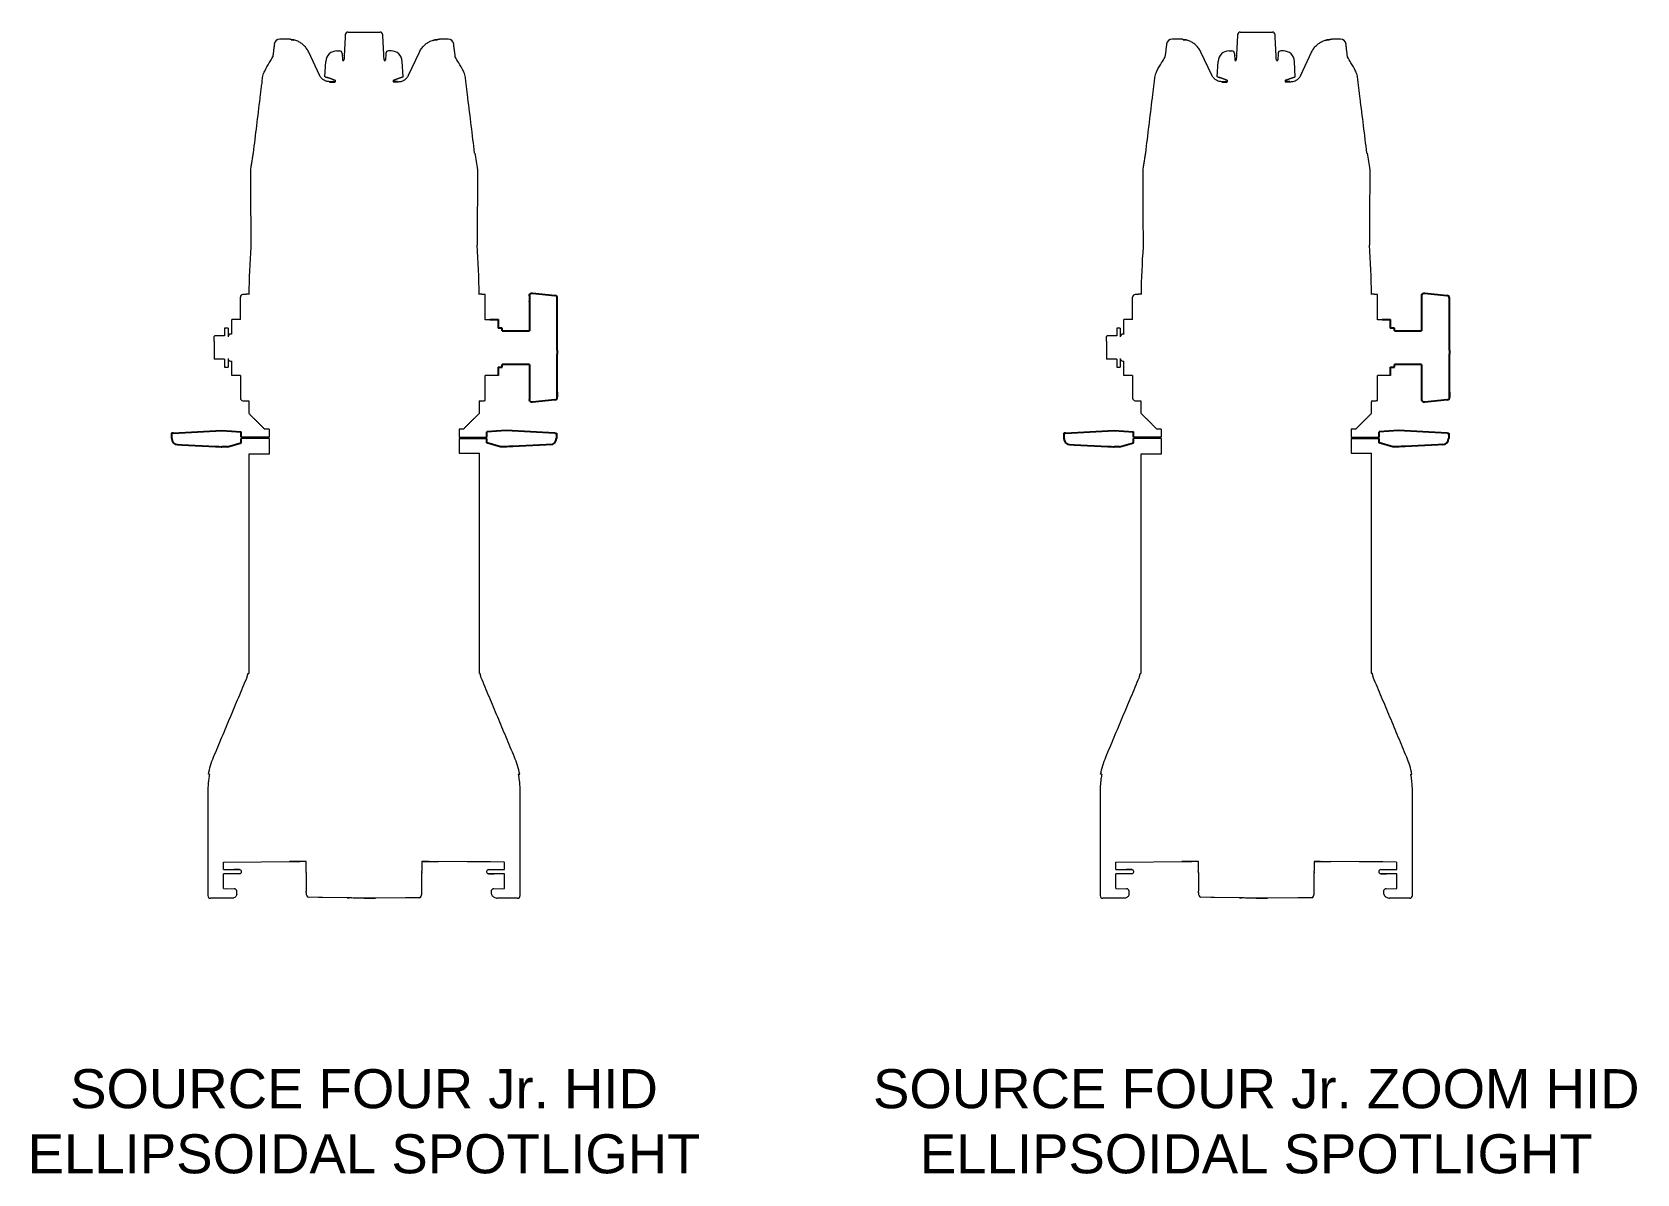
# Model space of a CAD drawing. Header units: inches. Extents: x 0 to 310, y 0 to 246.
# Drawn here: x 2.82 to 38.79, y 103.6 to 129.18 of the extents above; entities that cross this region are included whole.
import ezdxf

# ---------------------------------------------------------------- set-up
doc = ezdxf.new("R2010")
doc.units = ezdxf.units.IN
doc.header["$MEASUREMENT"] = 0
doc.linetypes.add('SLD-Solid', pattern=[0])
doc.layers.add('TEXT', color=1, linetype='Continuous')
doc.styles.add('ARIAL', font='arial.ttf')

msp = doc.modelspace()

# ---------------------------------------------------------------- linework, layer by layer
at = {"linetype": 'SLD-Solid', "lineweight": 15}
for p, q in [((9.9, 129.178), (10.62, 129.178)), ((29.898, 129.178), (30.618, 129.178)), ((8.566, 129.018), (8.373, 129.018)), ((12.147, 129.018), (11.952, 129.018)), ((28.563, 129.018), (28.371, 129.018)), ((32.145, 129.018), (31.95, 129.018)), ((9.261, 128.213), (9.02, 128.73)), ((9.385, 128.18), (9.403, 128.522)), ((9.653, 128.758), (9.712, 128.758)), ((9.772, 128.702), (9.78, 128.548)), ((10.748, 128.702), (10.74, 128.548)), ((10.868, 128.758), (10.808, 128.758)), ((11.135, 128.18), (11.117, 128.522)), ((11.259, 128.213), (11.5, 128.73)), ((29.259, 128.213), (29.018, 128.73)), ((29.383, 128.18), (29.401, 128.522)), ((29.65, 128.758), (29.71, 128.758)), ((29.77, 128.702), (29.778, 128.548)), ((30.746, 128.702), (30.738, 128.548)), ((30.865, 128.758), (30.806, 128.758)), ((31.133, 128.18), (31.115, 128.522)), ((31.257, 128.213), (31.498, 128.73)), ((9.389, 128.179), (9.385, 128.18)), ((9.61, 128.099), (9.61, 128.068)), ((10.911, 128.099), (10.911, 128.068)), ((11.014, 128.068), (11.033, 128.068)), ((11.131, 128.179), (11.135, 128.18)), ((29.387, 128.179), (29.383, 128.18)), ((29.607, 128.099), (29.607, 128.068)), ((30.908, 128.099), (30.908, 128.068)), ((31.012, 128.068), (31.031, 128.068)), ((31.129, 128.179), (31.133, 128.18)), ((7.775, 126.468), (7.781, 126.468)), ((27.773, 126.468), (27.779, 126.468)), ((7.488, 122.736), (7.488, 123.241)), ((12.974, 122.734), (12.974, 123.301)), ((27.486, 122.736), (27.486, 123.241)), ((32.972, 122.734), (32.972, 123.301)), ((7.488, 122.736), (7.295, 122.736)), ((7.295, 122.734), (7.295, 122.736)), ((7.295, 122.415), (7.295, 122.734)), ((13.271, 122.736), (13.083, 122.736)), ((13.083, 122.736), (13.083, 122.734)), ((13.083, 122.734), (13.271, 122.734)), ((13.271, 122.736), (13.271, 122.734)), ((27.486, 122.736), (27.293, 122.736)), ((27.293, 122.734), (27.293, 122.736)), ((27.293, 122.415), (27.293, 122.734)), ((33.269, 122.736), (33.081, 122.736)), ((33.081, 122.736), (33.081, 122.734)), ((33.081, 122.734), (33.269, 122.734)), ((33.269, 122.736), (33.269, 122.734)), ((6.9, 122.254), (6.9, 122.359)), ((7.135, 122.372), (6.922, 122.372)), ((7.135, 122.548), (7.135, 122.372)), ((7.213, 122.548), (7.213, 122.354)), ((26.898, 122.254), (26.898, 122.359)), ((27.133, 122.372), (26.92, 122.372)), ((27.133, 122.548), (27.133, 122.372)), ((27.211, 122.548), (27.211, 122.354)), ((6.9, 122.254), (6.9, 122.005)), ((6.9, 122.005), (6.9, 121.861)), ((26.898, 122.254), (26.898, 122.005)), ((26.898, 122.005), (26.898, 121.861)), ((6.9, 121.861), (6.9, 121.86)), ((7.135, 121.848), (6.922, 121.848)), ((7.135, 121.848), (7.135, 121.673)), ((7.213, 121.867), (7.213, 121.673)), ((7.295, 121.484), (7.295, 121.806)), ((26.898, 121.861), (26.898, 121.86)), ((27.133, 121.848), (26.92, 121.848)), ((27.133, 121.848), (27.133, 121.673)), ((27.211, 121.867), (27.211, 121.673)), ((27.293, 121.484), (27.293, 121.806)), ((7.488, 121.484), (7.488, 120.98)), ((12.974, 120.922), (12.974, 121.484)), ((27.486, 121.484), (27.486, 120.98)), ((32.972, 120.922), (32.972, 121.484)), ((8.131, 120.285), (8.03, 120.285)), ((8.131, 120.285), (8.131, 120.102)), ((12.389, 120.285), (12.389, 120.102)), ((12.49, 120.285), (12.389, 120.285)), ((28.129, 120.285), (28.028, 120.285)), ((28.129, 120.285), (28.129, 120.102)), ((32.387, 120.285), (32.387, 120.102)), ((32.488, 120.285), (32.387, 120.285)), ((8.131, 120.102), (7.508, 120.102)), ((8.131, 120.072), (7.508, 120.072)), ((8.131, 120.072), (8.131, 119.72)), ((12.389, 120.102), (13.012, 120.102)), ((12.389, 120.072), (12.389, 119.743)), ((12.389, 120.072), (13.012, 120.072)), ((28.129, 120.102), (27.506, 120.102)), ((28.129, 120.072), (27.506, 120.072)), ((28.129, 120.072), (28.129, 119.72)), ((32.387, 120.102), (33.01, 120.102)), ((32.387, 120.072), (32.387, 119.743)), ((32.387, 120.072), (33.01, 120.072)), ((8.131, 119.72), (7.675, 119.724)), ((12.389, 119.743), (12.845, 119.747)), ((28.129, 119.72), (27.673, 119.724)), ((32.387, 119.743), (32.843, 119.747)), ((7.659, 114.812), (7.675, 114.812)), ((12.861, 114.812), (12.845, 114.812)), ((27.657, 114.812), (27.673, 114.812)), ((32.859, 114.812), (32.843, 114.812)), ((6.786, 112.552), (6.771, 112.552)), ((6.797, 112.552), (6.786, 112.552)), ((13.722, 112.552), (13.734, 112.552)), ((13.734, 112.552), (13.749, 112.552)), ((26.784, 112.552), (26.769, 112.552)), ((26.795, 112.552), (26.784, 112.552)), ((33.72, 112.552), (33.732, 112.552)), ((33.732, 112.552), (33.747, 112.552)), ((7.11, 110.42), (7.11, 110.583)), ((7.11, 110.583), (7.122, 110.583)), ((7.122, 110.583), (8.787, 110.598)), ((8.964, 110.599), (8.59, 110.596)), ((8.787, 110.598), (8.818, 110.598)), ((8.964, 110.599), (8.818, 110.598)), ((8.964, 110.599), (8.946, 110.599)), ((8.964, 110.388), (8.964, 110.599)), ((11.702, 110.598), (11.557, 110.599)), ((11.557, 110.599), (11.93, 110.596)), ((11.557, 110.599), (11.557, 110.4)), ((11.702, 110.598), (11.733, 110.598)), ((13.398, 110.583), (11.733, 110.598)), ((13.093, 110.586), (11.93, 110.596)), ((13.398, 110.583), (13.41, 110.583)), ((13.41, 110.42), (13.41, 110.583)), ((27.108, 110.42), (27.108, 110.583)), ((27.108, 110.583), (27.12, 110.583)), ((27.12, 110.583), (28.785, 110.598)), ((28.961, 110.599), (28.588, 110.596)), ((28.785, 110.598), (28.816, 110.598)), ((28.961, 110.599), (28.816, 110.598)), ((28.961, 110.599), (28.944, 110.599)), ((28.961, 110.388), (28.961, 110.599)), ((31.7, 110.598), (31.554, 110.599)), ((31.554, 110.599), (31.928, 110.596)), ((31.554, 110.599), (31.554, 110.4)), ((31.7, 110.598), (31.731, 110.598)), ((33.396, 110.583), (31.731, 110.598)), ((33.091, 110.586), (31.928, 110.596)), ((33.396, 110.583), (33.408, 110.583)), ((33.408, 110.42), (33.408, 110.583)), ((7.11, 110.42), (7.469, 110.417)), ((7.469, 110.323), (7.11, 110.319)), ((7.11, 109.989), (7.11, 110.319)), ((7.471, 110.417), (7.342, 110.418)), ((7.469, 110.323), (7.342, 110.321)), ((7.469, 110.417), (7.471, 110.417)), ((7.471, 110.323), (7.469, 110.323)), ((8.961, 110.368), (8.961, 110.371)), ((8.964, 110.35), (8.964, 109.935)), ((11.557, 109.947), (11.557, 110.339)), ((11.559, 110.356), (11.559, 110.382)), ((13.049, 110.417), (13.052, 110.417)), ((13.052, 110.323), (13.049, 110.323)), ((13.049, 110.323), (13.178, 110.321)), ((13.052, 110.417), (13.41, 110.42)), ((13.052, 110.417), (13.178, 110.418)), ((13.41, 110.319), (13.052, 110.323)), ((13.41, 109.989), (13.41, 110.319)), ((27.108, 110.42), (27.466, 110.417)), ((27.466, 110.323), (27.108, 110.319)), ((27.108, 109.989), (27.108, 110.319)), ((27.469, 110.417), (27.34, 110.418)), ((27.466, 110.323), (27.34, 110.321)), ((27.466, 110.417), (27.469, 110.417)), ((27.469, 110.323), (27.466, 110.323)), ((28.959, 110.368), (28.959, 110.371)), ((28.961, 110.35), (28.961, 109.935)), ((31.554, 109.947), (31.554, 110.339)), ((31.557, 110.356), (31.557, 110.382)), ((33.047, 110.417), (33.049, 110.417)), ((33.049, 110.323), (33.047, 110.323)), ((33.047, 110.323), (33.176, 110.321)), ((33.049, 110.417), (33.408, 110.42)), ((33.049, 110.417), (33.176, 110.418)), ((33.408, 110.319), (33.049, 110.323)), ((33.408, 109.989), (33.408, 110.319)), ((6.908, 109.773), (6.821, 109.772)), ((7.149, 109.775), (6.908, 109.773)), ((7.11, 109.989), (7.349, 109.987)), ((7.312, 109.776), (7.111, 109.774)), ((7.312, 109.776), (7.149, 109.775)), ((7.176, 109.989), (7.349, 109.987)), ((9.241, 109.792), (9.011, 109.796)), ((9.326, 109.791), (9.241, 109.792)), ((9.925, 109.78), (9.326, 109.791)), ((10.26, 109.774), (10.44, 109.776)), ((11.193, 109.783), (10.514, 109.777)), ((11.274, 109.783), (11.193, 109.783)), ((11.507, 109.785), (11.274, 109.783)), ((11.559, 109.91), (11.559, 109.919)), ((13.113, 109.927), (13.113, 109.927)), ((13.113, 109.901), (13.113, 109.901)), ((13.171, 109.987), (13.41, 109.989)), ((13.171, 109.987), (13.345, 109.989)), ((13.5, 109.774), (13.247, 109.776)), ((13.409, 109.774), (13.247, 109.776)), ((13.612, 109.773), (13.5, 109.774)), ((13.7, 109.772), (13.612, 109.773)), ((26.906, 109.773), (26.818, 109.772)), ((27.147, 109.775), (26.906, 109.773)), ((27.108, 109.989), (27.347, 109.987)), ((27.31, 109.776), (27.109, 109.774)), ((27.31, 109.776), (27.147, 109.775)), ((27.173, 109.989), (27.347, 109.987)), ((29.239, 109.792), (29.009, 109.796)), ((29.324, 109.791), (29.239, 109.792)), ((29.923, 109.78), (29.324, 109.791)), ((30.258, 109.774), (30.438, 109.776)), ((31.19, 109.783), (30.512, 109.777)), ((31.272, 109.783), (31.19, 109.783)), ((31.505, 109.785), (31.272, 109.783)), ((31.557, 109.91), (31.557, 109.919)), ((33.111, 109.927), (33.111, 109.927)), ((33.111, 109.901), (33.111, 109.901)), ((33.169, 109.987), (33.408, 109.989)), ((33.169, 109.987), (33.342, 109.989)), ((33.498, 109.774), (33.245, 109.776)), ((33.407, 109.774), (33.245, 109.776)), ((33.61, 109.773), (33.498, 109.774)), ((33.697, 109.772), (33.61, 109.773))]:
    msp.add_line(p, q, dxfattribs=at)
for p, q in [((8.624, 129.015), (8.676, 129.006)), ((11.844, 129.006), (11.896, 129.015)), ((28.622, 129.015), (28.674, 129.006)), ((31.842, 129.006), (31.894, 129.015)), ((9.78, 128.548), (9.81, 128.548)), ((10.71, 128.548), (10.74, 128.548)), ((29.778, 128.548), (29.808, 128.548)), ((30.708, 128.548), (30.738, 128.548)), ((9.487, 128.068), (9.61, 128.068)), ((11.014, 128.068), (10.911, 128.068)), ((29.485, 128.068), (29.607, 128.068)), ((31.012, 128.068), (30.908, 128.068)), ((12.739, 126.468), (12.746, 126.468)), ((32.737, 126.468), (32.744, 126.468)), ((13.966, 123.274), (13.966, 123.136)), ((13.966, 123.136), (13.966, 122.484)), ((14.034, 123.328), (14.534, 123.276)), ((14.591, 123.11), (14.591, 123.219)), ((14.591, 122.054), (14.591, 123.11)), ((33.964, 123.274), (33.964, 123.136)), ((33.964, 123.136), (33.964, 122.484)), ((34.032, 123.328), (34.532, 123.276)), ((34.589, 123.11), (34.589, 123.219)), ((34.589, 122.054), (34.589, 123.11)), ((13.263, 122.734), (13.263, 122.547)), ((33.261, 122.734), (33.261, 122.547)), ((13.341, 122.547), (13.263, 122.547)), ((13.358, 122.547), (13.341, 122.547)), ((13.358, 122.484), (13.358, 122.547)), ((13.358, 122.484), (13.966, 122.484)), ((33.339, 122.547), (33.261, 122.547)), ((33.356, 122.547), (33.339, 122.547)), ((33.356, 122.484), (33.356, 122.547)), ((33.356, 122.484), (33.964, 122.484)), ((14.591, 122.054), (14.591, 121.962)), ((14.591, 121), (14.591, 121.962)), ((34.589, 122.054), (34.589, 121.962)), ((34.589, 121), (34.589, 121.962)), ((13.263, 121.672), (13.341, 121.672)), ((13.263, 121.672), (13.263, 121.484)), ((13.341, 121.672), (13.358, 121.672)), ((13.341, 121.672), (13.341, 121.672)), ((13.358, 121.672), (13.358, 121.734)), ((13.966, 121.734), (13.358, 121.734)), ((13.966, 121.734), (13.966, 120.945)), ((33.261, 121.672), (33.339, 121.672)), ((33.261, 121.672), (33.261, 121.484)), ((33.339, 121.672), (33.356, 121.672)), ((33.339, 121.672), (33.339, 121.672)), ((33.356, 121.672), (33.356, 121.734)), ((33.964, 121.734), (33.356, 121.734)), ((33.964, 121.734), (33.964, 120.945)), ((14.535, 120.938), (14.034, 120.89)), ((14.591, 121.108), (14.591, 121)), ((34.533, 120.938), (34.032, 120.89)), ((34.589, 121.108), (34.589, 121)), ((5.985, 120.193), (5.948, 120.191)), ((5.948, 120.191), (5.948, 120.072)), ((5.985, 120.193), (7.072, 120.25)), ((7.072, 120.25), (7.508, 120.225)), ((7.508, 120.102), (7.508, 120.224)), ((13.448, 120.25), (13.012, 120.225)), ((13.012, 120.102), (13.012, 120.224)), ((14.535, 120.193), (13.448, 120.25)), ((14.535, 120.193), (14.572, 120.191)), ((14.572, 120.191), (14.572, 120.072)), ((25.983, 120.193), (25.946, 120.191)), ((25.946, 120.191), (25.946, 120.072)), ((25.983, 120.193), (27.07, 120.25)), ((27.07, 120.25), (27.506, 120.225)), ((27.506, 120.102), (27.506, 120.224)), ((33.446, 120.25), (33.01, 120.225)), ((33.01, 120.102), (33.01, 120.224)), ((34.533, 120.193), (33.446, 120.25)), ((34.533, 120.193), (34.57, 120.191)), ((34.57, 120.191), (34.57, 120.072)), ((6.076, 119.937), (6.18, 119.931)), ((6.18, 119.931), (6.932, 119.892)), ((7.198, 119.886), (7.508, 119.978)), ((7.508, 119.978), (7.508, 120.072)), ((13.012, 119.978), (13.012, 120.072)), ((13.322, 119.886), (13.012, 119.978)), ((14.34, 119.931), (13.588, 119.892)), ((14.444, 119.937), (14.34, 119.931)), ((26.074, 119.937), (26.178, 119.931)), ((26.178, 119.931), (26.93, 119.892)), ((27.196, 119.886), (27.506, 119.978)), ((27.506, 119.978), (27.506, 120.072)), ((33.01, 119.978), (33.01, 120.072)), ((33.32, 119.886), (33.01, 119.978)), ((34.338, 119.931), (33.586, 119.892)), ((34.442, 119.937), (34.338, 119.931)), ((7.409, 109.927), (7.41, 109.927)), ((27.407, 109.927), (27.408, 109.927))]:
    msp.add_line(p, q)
at = {"linetype": 'SLD-Solid', "lineweight": 15, "flags": 128}
for points in [[(13.083, 122.734), (13.076, 122.734), (13.054, 122.734), (13.018, 122.734), (12.974, 122.734)], [(13.271, 122.734), (13.263, 122.734), (13.241, 122.734), (13.204, 122.734), (13.153, 122.734), (13.089, 122.734), (13.012, 122.734)], [(33.081, 122.734), (33.073, 122.734), (33.052, 122.734), (33.016, 122.734), (32.972, 122.734)], [(33.269, 122.734), (33.261, 122.734), (33.239, 122.734), (33.202, 122.734), (33.151, 122.734), (33.087, 122.734), (33.009, 122.734)], [(7.488, 121.484), (7.477, 121.484), (7.412, 121.484), (7.361, 121.484), (7.325, 121.484), (7.302, 121.484), (7.295, 121.484)], [(13.271, 121.484), (13.263, 121.484), (13.241, 121.484), (13.204, 121.484), (13.153, 121.484), (13.089, 121.484), (13.012, 121.484), (12.974, 121.484)], [(27.486, 121.484), (27.475, 121.484), (27.41, 121.484), (27.359, 121.484), (27.322, 121.484), (27.3, 121.484), (27.293, 121.484)], [(33.269, 121.484), (33.261, 121.484), (33.239, 121.484), (33.202, 121.484), (33.151, 121.484), (33.087, 121.484), (33.009, 121.484), (32.972, 121.484)]]:
    msp.add_lwpolyline(points, dxfattribs=at)
at = {"flags": 128}
for points in [[(6.932, 119.892), (6.931, 119.892), (6.944, 119.892), (6.972, 119.892), (7.011, 119.892), (7.057, 119.89), (7.073, 119.889)], [(13.588, 119.892), (13.589, 119.892), (13.576, 119.892), (13.548, 119.892), (13.509, 119.892), (13.463, 119.89), (13.447, 119.889)], [(26.93, 119.892), (26.929, 119.892), (26.942, 119.892), (26.97, 119.892), (27.009, 119.892), (27.055, 119.89), (27.071, 119.889)], [(33.586, 119.892), (33.587, 119.892), (33.574, 119.892), (33.546, 119.892), (33.507, 119.892), (33.461, 119.89), (33.445, 119.889)]]:
    msp.add_lwpolyline(points, dxfattribs=at)
at = {"linetype": 'SLD-Solid', "lineweight": 15}
for centre, radius, start, end in [((9.9, 129.118), 0.06, 90, 177), ((10.62, 129.118), 0.06, 3, 90), ((29.898, 129.118), 0.06, 90, 177), ((30.618, 129.118), 0.06, 3, 90), ((8.373, 128.894), 0.125, 90, 173), ((12.147, 128.894), 0.125, 7, 90), ((28.371, 128.894), 0.125, 90, 173), ((32.145, 128.894), 0.125, 7, 90), ((9.653, 128.508), 0.25, 90, 177), ((9.712, 128.698), 0.06, 3, 90), ((10.808, 128.698), 0.06, 90, 177), ((10.868, 128.508), 0.25, 3, 90), ((29.65, 128.508), 0.25, 90, 177), ((29.71, 128.698), 0.06, 3, 90), ((30.806, 128.698), 0.06, 90, 177), ((30.865, 128.508), 0.25, 3, 90), ((26.122, 123.032), 18.447, 175.8625, 179.157), ((-5.602, 123.032), 18.447, 0.8431, 4.2679), ((46.12, 123.032), 18.447, 175.8625, 179.157), ((14.396, 123.032), 18.447, 0.8431, 4.2679), ((7.548, 123.241), 0.06, 92, 180), ((27.546, 123.241), 0.06, 92, 180), ((7.273, 122.354), 0.06, 92, 180), ((27.271, 122.354), 0.06, 92, 180), ((7.273, 121.867), 0.06, 180, 268), ((27.271, 121.867), 0.06, 180, 268), ((7.548, 120.98), 0.06, 180, 268), ((27.546, 120.98), 0.06, 180, 268), ((7.471, 110.374), 0.043, 0.3368, 89.5), ((7.471, 110.366), 0.043, 270.5, 0.3396), ((13.049, 110.374), 0.043, 90.5, 180.3396), ((13.049, 110.366), 0.043, 180.3368, 269.5), ((27.469, 110.374), 0.043, 0.3368, 89.5), ((27.469, 110.366), 0.043, 270.5, 0.3396), ((33.047, 110.374), 0.043, 90.5, 180.3396), ((33.047, 110.366), 0.043, 180.3368, 269.5), ((6.82, 109.832), 0.06, 180.7164, 270.5), ((13.112, 109.972), 0.0446, 267.2294, 270.8857), ((13.112, 109.857), 0.0437, 89.0829, 92.8116), ((13.7, 109.832), 0.06, 269.5, 0.7083), ((26.818, 109.832), 0.06, 180.7164, 270.5), ((33.11, 109.972), 0.0446, 267.2294, 270.8857), ((33.11, 109.857), 0.0437, 89.0829, 92.8116), ((33.698, 109.832), 0.06, 269.5, 0.7083)]:
    msp.add_arc(centre, radius, start, end, dxfattribs=at)
for centre, radius, start, end in [((14.531, 123.217), 0.0599, 2.0026, 87.328), ((34.529, 123.217), 0.0599, 2.0026, 87.328), ((14.529, 121), 0.0625, 275.9235, 360), ((34.527, 121), 0.0625, 275.9235, 360), ((6.084, 120.072), 0.135, 180, 267), ((7.073, 117.653), 2.236, 86.797, 89.997), ((13.447, 117.653), 2.236, 90.003, 93.203), ((14.436, 120.072), 0.135, 273, 0), ((26.082, 120.072), 0.135, 180, 267), ((27.071, 117.653), 2.236, 86.797, 89.997), ((33.445, 117.653), 2.236, 90.003, 93.203), ((34.434, 120.072), 0.135, 273, 0)]:
    msp.add_arc(centre, radius, start, end)
for centre, major_axis, ratio, start_param, end_param in [((10.269, 173.396), (0.025, 164.105), 0.016211, 1.863187, 1.874223), ((30.267, 173.396), (0.025, 164.105), 0.016211, 1.863187, 1.874223), ((9.012, 109.916), (0, 0.12), 0.424231, 1.698938, 3.135512), ((11.506, 109.91), (0, 0.125), 0.424265, 3.144633, 4.708711), ((11.534, 109.92), (-0.0001, 0.06), 0.424254, 4.707192, 5.183978), ((29.01, 109.916), (0, 0.12), 0.424231, 1.698938, 3.135512), ((31.504, 109.91), (0, 0.125), 0.424265, 3.144633, 4.708711), ((31.532, 109.92), (-0.0001, 0.06), 0.424254, 4.707192, 5.183978)]:
    msp.add_ellipse(centre, major_axis=major_axis, ratio=ratio, start_param=start_param, end_param=end_param, dxfattribs=at)
at = {"extrusion": (0, 0, -1)}
for centre, major_axis, ratio, start_param, end_param in [((14.029, 123.273), (-0.0625, 0.0013), 0.921914, 6.263735, 6.469858), ((14.029, 123.136), (-0.0625, -0.0015), 0.932153, 0.022517, 0.22864), ((14.029, 123.271), (-0.0599, 0.0195), 0.917041, 6.198868, 7.650807), ((34.027, 123.273), (-0.0625, 0.0013), 0.921914, 6.263735, 6.469858), ((34.027, 123.136), (-0.0625, -0.0015), 0.932153, 0.022517, 0.22864), ((34.027, 123.271), (-0.0599, 0.0195), 0.917041, 6.198868, 7.650807), ((14.029, 120.945), (-0.0625, -0.0013), 0.921914, 6.096512, 6.302636), ((14.029, 120.948), (-0.0599, -0.0195), 0.917041, 4.915564, 6.367503), ((34.027, 120.945), (-0.0625, -0.0013), 0.921914, 6.096512, 6.302636), ((34.027, 120.948), (-0.0599, -0.0195), 0.917041, 4.915564, 6.367503)]:
    msp.add_ellipse(centre, major_axis=major_axis, ratio=ratio, start_param=start_param, end_param=end_param, dxfattribs=at)
at = {"linetype": 'SLD-Solid', "lineweight": 15}
for points in [[(8.25, 128.909), (8.215, 128.622)], [(8.624, 129.015), (8.601, 129.017)], [(9.84, 129.122), (9.81, 128.548)], [(10.71, 128.548), (10.68, 129.122)], [(11.896, 129.015), (11.919, 129.017)], [(12.306, 128.622), (12.27, 128.909)], [(28.248, 128.909), (28.212, 128.622)], [(28.622, 129.015), (28.599, 129.017)], [(29.838, 129.122), (29.808, 128.548)], [(30.708, 128.548), (30.678, 129.122)], [(31.894, 129.015), (31.917, 129.017)], [(32.303, 128.622), (32.268, 128.909)], [(9.389, 128.179), (9.435, 128.162)], [(9.56, 128.117), (9.483, 128.145)], [(9.56, 128.117), (9.577, 128.111)], [(10.96, 128.117), (11.038, 128.145)], [(11.085, 128.162), (11.131, 128.179)], [(29.387, 128.179), (29.433, 128.162)], [(29.558, 128.117), (29.48, 128.145)], [(29.558, 128.117), (29.575, 128.111)], [(30.958, 128.117), (31.035, 128.145)], [(31.083, 128.162), (31.129, 128.179)], [(7.775, 126.468), (7.715, 126.095)], [(27.773, 126.468), (27.713, 126.095)], [(12.805, 126.095), (12.794, 124.405)], [(32.803, 126.095), (32.792, 124.405)], [(7.678, 123.306), (7.546, 123.301)], [(12.974, 123.301), (12.842, 123.306)], [(27.676, 123.306), (27.544, 123.301)], [(32.972, 123.301), (32.84, 123.306)], [(7.213, 122.548), (7.135, 122.548)], [(7.295, 122.415), (7.271, 122.414)], [(27.211, 122.548), (27.133, 122.548)], [(27.293, 122.415), (27.269, 122.414)], [(6.9, 121.86), (6.901, 121.859)], [(7.135, 121.673), (7.213, 121.673)], [(7.271, 121.807), (7.295, 121.806)], [(26.898, 121.86), (26.899, 121.859)], [(27.133, 121.673), (27.211, 121.673)], [(27.269, 121.807), (27.293, 121.806)], [(7.546, 120.92), (7.675, 120.915)], [(7.675, 120.916), (7.675, 120.64)], [(12.844, 120.917), (12.974, 120.922)], [(12.845, 120.64), (12.845, 120.898)], [(27.544, 120.92), (27.673, 120.915)], [(27.673, 120.916), (27.673, 120.64)], [(32.842, 120.917), (32.972, 120.922)], [(32.843, 120.64), (32.843, 120.898)], [(7.675, 120.64), (8.03, 120.285)], [(12.49, 120.285), (12.845, 120.64)], [(27.673, 120.64), (28.028, 120.285)], [(32.488, 120.285), (32.843, 120.64)], [(7.675, 119.724), (7.675, 114.812)], [(12.845, 114.812), (12.845, 119.747)], [(27.673, 119.724), (27.673, 114.812)], [(32.843, 114.812), (32.843, 119.747)], [(7.639, 114.725), (7.659, 114.812)], [(12.881, 114.725), (12.861, 114.812)], [(27.637, 114.725), (27.657, 114.812)], [(32.879, 114.725), (32.859, 114.812)], [(6.889, 112.937), (7.639, 114.725)], [(13.632, 112.937), (12.881, 114.725)], [(26.886, 112.937), (27.637, 114.725)], [(33.629, 112.937), (32.879, 114.725)], [(6.76, 112.171), (6.76, 112.17)], [(6.76, 112.17), (6.76, 109.832)], [(13.76, 112.171), (13.76, 112.17)], [(13.76, 109.832), (13.76, 112.17)], [(26.758, 112.171), (26.758, 112.17)], [(26.758, 112.17), (26.758, 109.832)], [(33.758, 112.171), (33.758, 112.17)], [(33.758, 109.832), (33.758, 112.17)], [(7.514, 110.366), (7.514, 110.374)], [(13.006, 110.374), (13.006, 110.366)], [(27.512, 110.366), (27.512, 110.374)], [(33.004, 110.374), (33.004, 110.366)], [(7.41, 109.88), (7.41, 109.927)], [(9.881, 109.781), (9.925, 109.78)], [(10.44, 109.776), (10.514, 109.777)], [(13.11, 109.927), (13.11, 109.901)], [(13.11, 109.927), (13.11, 109.927)], [(27.408, 109.88), (27.408, 109.927)], [(29.879, 109.781), (29.923, 109.78)], [(30.438, 109.776), (30.512, 109.777)], [(33.108, 109.927), (33.108, 109.901)], [(33.108, 109.927), (33.108, 109.927)]]:
    msp.add_open_spline(points, degree=1, dxfattribs=at)
for points, knots in [([(8.601, 129.017), (8.597, 129.018), (8.587, 129.018), (8.576, 129.018), (8.568, 129.018), (8.567, 129.018), (8.567, 129.018)], [0, 0, 0, 0, 0.3057761, 0.8626301, 0.9783943, 1, 1, 1, 1]), ([(8.729, 128.991), (8.718, 128.995), (8.7, 129.001), (8.683, 129.005), (8.676, 129.006)], [0, 0, 0, 0, 0.594486, 1, 1, 1, 1]), ([(9.02, 128.73), (9.005, 128.757), (8.975, 128.813), (8.914, 128.881), (8.846, 128.936), (8.783, 128.971), (8.744, 128.986), (8.729, 128.991)], [0, 0, 0, 0, 0.203304, 0.4144471, 0.6339113, 0.8589827, 1, 1, 1, 1]), ([(11.5, 128.73), (11.515, 128.757), (11.545, 128.813), (11.606, 128.881), (11.674, 128.936), (11.737, 128.971), (11.776, 128.986), (11.792, 128.991)], [0, 0, 0, 0, 0.203304, 0.414447, 0.633911, 0.858983, 1, 1, 1, 1]), ([(11.792, 128.991), (11.802, 128.995), (11.821, 129.001), (11.837, 129.005), (11.844, 129.006)], [0, 0, 0, 0, 0.594486, 1, 1, 1, 1]), ([(11.919, 129.017), (11.923, 129.018), (11.933, 129.018), (11.944, 129.018), (11.952, 129.018), (11.953, 129.018), (11.954, 129.018)], [0, 0, 0, 0, 0.305776, 0.86263, 0.978394, 1, 1, 1, 1]), ([(28.599, 129.017), (28.595, 129.018), (28.585, 129.018), (28.574, 129.018), (28.566, 129.018), (28.565, 129.018), (28.564, 129.018)], [0, 0, 0, 0, 0.3057761, 0.8626301, 0.9783943, 1, 1, 1, 1]), ([(28.726, 128.991), (28.716, 128.995), (28.697, 129.001), (28.681, 129.005), (28.674, 129.006)], [0, 0, 0, 0, 0.594486, 1, 1, 1, 1]), ([(29.018, 128.73), (29.003, 128.757), (28.973, 128.813), (28.912, 128.881), (28.844, 128.936), (28.781, 128.971), (28.742, 128.986), (28.726, 128.991)], [0, 0, 0, 0, 0.203304, 0.4144471, 0.6339113, 0.8589827, 1, 1, 1, 1]), ([(31.498, 128.73), (31.513, 128.757), (31.543, 128.813), (31.604, 128.881), (31.672, 128.936), (31.735, 128.971), (31.774, 128.986), (31.789, 128.991)], [0, 0, 0, 0, 0.203304, 0.414447, 0.633911, 0.858983, 1, 1, 1, 1]), ([(31.789, 128.991), (31.8, 128.995), (31.818, 129.001), (31.835, 129.005), (31.842, 129.006)], [0, 0, 0, 0, 0.594486, 1, 1, 1, 1]), ([(31.917, 129.017), (31.921, 129.018), (31.931, 129.018), (31.942, 129.018), (31.95, 129.018), (31.951, 129.018), (31.951, 129.018)], [0, 0, 0, 0, 0.305776, 0.86263, 0.978394, 1, 1, 1, 1]), ([(7.781, 126.468), (7.831, 126.878), (7.887, 127.329), (7.947, 127.821), (7.962, 127.944), (7.978, 128.067), (7.989, 128.191), (8.04, 128.336), (8.129, 128.472), (8.19, 128.577), (8.215, 128.622)], [0, 0, 0, 0, 0.543778, 0.5981558, 0.6525336, 0.7069114, 0.7612418, 0.8152445, 0.9076033, 0.9749, 0.9749, 0.9749, 0.9749]), ([(9.818, 128.649), (9.818, 128.65), (9.818, 128.65), (9.818, 128.652), (9.817, 128.653), (9.817, 128.653)], [0, 0, 0, 0, 0.417944, 0.987082, 1, 1, 1, 1]), ([(12.739, 126.468), (12.689, 126.878), (12.634, 127.329), (12.573, 127.821), (12.558, 127.944), (12.542, 128.067), (12.531, 128.191), (12.48, 128.336), (12.391, 128.472), (12.33, 128.577), (12.305, 128.622)], [0, 0, 0, 0, 0.543778, 0.5981558, 0.6525336, 0.7069114, 0.7612418, 0.8152445, 0.9076033, 0.9749, 0.9749, 0.9749, 0.9749]), ([(27.779, 126.468), (27.829, 126.878), (27.884, 127.329), (27.945, 127.821), (27.96, 127.944), (27.976, 128.067), (27.987, 128.191), (28.038, 128.336), (28.127, 128.472), (28.188, 128.577), (28.213, 128.622)], [0, 0, 0, 0, 0.543778, 0.5981558, 0.6525336, 0.7069114, 0.7612418, 0.8152445, 0.9076033, 0.9749, 0.9749, 0.9749, 0.9749]), ([(29.816, 128.649), (29.816, 128.65), (29.816, 128.65), (29.815, 128.652), (29.815, 128.653), (29.815, 128.653)], [0, 0, 0, 0, 0.417944, 0.987082, 1, 1, 1, 1]), ([(32.737, 126.468), (32.687, 126.878), (32.631, 127.329), (32.571, 127.821), (32.556, 127.944), (32.54, 128.067), (32.529, 128.191), (32.478, 128.336), (32.389, 128.472), (32.328, 128.577), (32.303, 128.622)], [0, 0, 0, 0, 0.543778, 0.5981558, 0.6525336, 0.7069114, 0.7612418, 0.8152445, 0.9076033, 0.9749, 0.9749, 0.9749, 0.9749]), ([(9.487, 128.068), (9.475, 128.069), (9.434, 128.071), (9.371, 128.093), (9.304, 128.14), (9.275, 128.189), (9.261, 128.213)], [0, 0, 0, 0, 0.130798, 0.454343, 0.731133, 1, 1, 1, 1]), ([(9.483, 128.145), (9.476, 128.148), (9.463, 128.152), (9.448, 128.158), (9.438, 128.161), (9.434, 128.163), (9.435, 128.162), (9.435, 128.162)], [0, 0, 0, 0, 0.269503, 0.506961, 0.727956, 0.938633, 1, 1, 1, 1]), ([(9.61, 128.099), (9.609, 128.099), (9.609, 128.099), (9.604, 128.101), (9.594, 128.105), (9.58, 128.11), (9.568, 128.114), (9.562, 128.117), (9.56, 128.117)], [0.0756133, 0.0756133, 0.0756133, 0.0756133, 0.1245976, 0.319203, 0.5186996, 0.7290341, 0.9515226, 1, 1, 1, 1]), ([(9.607, 128.1), (9.608, 128.099), (9.61, 128.099), (9.61, 128.098), (9.61, 128.098)], [0, 0, 0, 0, 0.585772, 1, 1, 1, 1]), ([(10.913, 128.1), (10.912, 128.099), (10.91, 128.099), (10.91, 128.098), (10.91, 128.098)], [0, 0, 0, 0, 0.5857721, 1, 1, 1, 1]), ([(10.911, 128.099), (10.911, 128.099), (10.912, 128.099), (10.916, 128.101), (10.926, 128.105), (10.94, 128.11), (10.952, 128.114), (10.959, 128.117), (10.96, 128.117)], [0.0756133, 0.0756133, 0.0756133, 0.0756133, 0.1245976, 0.319203, 0.5186996, 0.7290341, 0.9515226, 1, 1, 1, 1]), ([(11.033, 128.068), (11.045, 128.069), (11.086, 128.071), (11.149, 128.093), (11.216, 128.14), (11.245, 128.189), (11.259, 128.213)], [0, 0, 0, 0, 0.130798, 0.454343, 0.731133, 1, 1, 1, 1]), ([(11.038, 128.145), (11.044, 128.148), (11.057, 128.152), (11.072, 128.158), (11.082, 128.161), (11.086, 128.163), (11.086, 128.162), (11.085, 128.162)], [0, 0, 0, 0, 0.269503, 0.506961, 0.727956, 0.938633, 1, 1, 1, 1]), ([(29.485, 128.068), (29.473, 128.069), (29.432, 128.071), (29.369, 128.093), (29.302, 128.14), (29.273, 128.189), (29.259, 128.213)], [0, 0, 0, 0, 0.130798, 0.454343, 0.731133, 1, 1, 1, 1]), ([(29.48, 128.145), (29.474, 128.148), (29.461, 128.152), (29.446, 128.158), (29.436, 128.161), (29.432, 128.163), (29.432, 128.162), (29.433, 128.162)], [0, 0, 0, 0, 0.269503, 0.506961, 0.727956, 0.938633, 1, 1, 1, 1]), ([(29.607, 128.099), (29.607, 128.099), (29.606, 128.099), (29.602, 128.101), (29.592, 128.105), (29.578, 128.11), (29.566, 128.114), (29.559, 128.117), (29.558, 128.117)], [0.0756133, 0.0756133, 0.0756133, 0.0756133, 0.1245976, 0.319203, 0.5186996, 0.7290341, 0.9515226, 1, 1, 1, 1]), ([(29.605, 128.1), (29.606, 128.099), (29.608, 128.099), (29.608, 128.098), (29.608, 128.098)], [0, 0, 0, 0, 0.585772, 1, 1, 1, 1]), ([(30.908, 128.099), (30.909, 128.099), (30.909, 128.099), (30.914, 128.101), (30.924, 128.105), (30.937, 128.11), (30.95, 128.114), (30.956, 128.117), (30.958, 128.117)], [0.0756133, 0.0756133, 0.0756133, 0.0756133, 0.1245976, 0.319203, 0.5186996, 0.7290341, 0.9515226, 1, 1, 1, 1]), ([(30.911, 128.1), (30.91, 128.099), (30.908, 128.099), (30.908, 128.098), (30.908, 128.098)], [0, 0, 0, 0, 0.5857721, 1, 1, 1, 1]), ([(31.031, 128.068), (31.043, 128.069), (31.084, 128.071), (31.147, 128.093), (31.214, 128.14), (31.243, 128.189), (31.257, 128.213)], [0, 0, 0, 0, 0.130798, 0.454343, 0.731133, 1, 1, 1, 1]), ([(31.035, 128.145), (31.042, 128.148), (31.055, 128.152), (31.07, 128.158), (31.08, 128.161), (31.084, 128.163), (31.083, 128.162), (31.083, 128.162)], [0, 0, 0, 0, 0.269503, 0.506961, 0.727956, 0.938633, 1, 1, 1, 1]), ([(12.746, 126.468), (12.756, 126.406), (12.775, 126.282), (12.795, 126.157), (12.805, 126.095)], [0, 0, 0, 0, 0.499837, 1, 1, 1, 1]), ([(32.744, 126.468), (32.753, 126.406), (32.773, 126.282), (32.793, 126.157), (32.803, 126.095)], [0, 0, 0, 0, 0.499837, 1, 1, 1, 1]), ([(6.922, 122.372), (6.92, 122.372), (6.906, 122.367), (6.903, 122.363), (6.9, 122.359)], [0, 0, 0, 0, 0.211001, 1, 1, 1, 1]), ([(26.92, 122.372), (26.917, 122.372), (26.904, 122.367), (26.901, 122.363), (26.898, 122.359)], [0, 0, 0, 0, 0.211001, 1, 1, 1, 1]), ([(6.922, 121.848), (6.913, 121.852), (6.901, 121.856), (6.9, 121.86), (6.9, 121.861)], [0, 0, 0, 0, 0.768151, 1, 1, 1, 1]), ([(26.92, 121.848), (26.911, 121.852), (26.899, 121.856), (26.898, 121.86), (26.898, 121.861)], [0, 0, 0, 0, 0.768151, 1, 1, 1, 1]), ([(12.844, 120.917), (12.844, 120.912), (12.845, 120.9), (12.845, 120.899), (12.845, 120.898)], [0, 0, 0, 0, 0.4290587, 1, 1, 1, 1]), ([(32.842, 120.917), (32.842, 120.912), (32.843, 120.9), (32.843, 120.899), (32.843, 120.898)], [0, 0, 0, 0, 0.4290587, 1, 1, 1, 1]), ([(6.771, 112.552), (6.786, 112.617), (6.815, 112.748), (6.864, 112.874), (6.889, 112.937)], [0, 0, 0, 0, 0.497472, 1, 1, 1, 1]), ([(13.749, 112.552), (13.735, 112.617), (13.705, 112.748), (13.656, 112.874), (13.632, 112.937)], [0, 0, 0, 0, 0.497472, 1, 1, 1, 1]), ([(26.769, 112.552), (26.783, 112.617), (26.813, 112.748), (26.862, 112.874), (26.886, 112.937)], [0, 0, 0, 0, 0.497472, 1, 1, 1, 1]), ([(33.747, 112.552), (33.732, 112.617), (33.703, 112.748), (33.654, 112.874), (33.629, 112.937)], [0, 0, 0, 0, 0.497472, 1, 1, 1, 1]), ([(6.797, 112.552), (6.791, 112.516), (6.778, 112.446), (6.767, 112.341), (6.761, 112.25), (6.761, 112.194), (6.761, 112.171)], [0, 0, 0, 0, 0.282132, 0.560556, 0.820226, 1, 1, 1, 1]), ([(13.759, 112.17), (13.759, 112.194), (13.759, 112.263), (13.75, 112.378), (13.737, 112.482), (13.725, 112.539), (13.722, 112.552)], [0, 0, 0, 0, 0.186468, 0.539295, 0.903062, 1, 1, 1, 1]), ([(26.795, 112.552), (26.788, 112.516), (26.776, 112.446), (26.765, 112.341), (26.759, 112.25), (26.759, 112.194), (26.758, 112.171)], [0, 0, 0, 0, 0.282132, 0.560556, 0.820226, 1, 1, 1, 1]), ([(33.757, 112.17), (33.757, 112.194), (33.757, 112.263), (33.748, 112.378), (33.735, 112.482), (33.723, 112.539), (33.72, 112.552)], [0, 0, 0, 0, 0.186468, 0.539295, 0.903062, 1, 1, 1, 1]), ([(8.961, 110.371), (8.961, 110.373), (8.961, 110.379), (8.962, 110.385), (8.963, 110.388), (8.964, 110.388)], [0, 0, 0, 0, 0.418069, 0.83536, 1, 1, 1, 1]), ([(8.964, 110.35), (8.963, 110.352), (8.962, 110.357), (8.961, 110.363), (8.961, 110.367), (8.961, 110.368)], [0, 0, 0, 0, 0.4419364, 0.8852198, 1, 1, 1, 1]), ([(11.557, 110.4), (11.557, 110.397), (11.559, 110.393), (11.559, 110.386), (11.559, 110.383), (11.559, 110.382)], [0, 0, 0, 0, 0.44305, 0.887471, 1, 1, 1, 1]), ([(11.559, 110.356), (11.559, 110.354), (11.559, 110.348), (11.558, 110.342), (11.557, 110.339), (11.557, 110.339)], [0, 0, 0, 0, 0.418553, 0.836299, 1, 1, 1, 1]), ([(28.959, 110.371), (28.959, 110.373), (28.959, 110.379), (28.96, 110.385), (28.961, 110.388), (28.961, 110.388)], [0, 0, 0, 0, 0.418069, 0.83536, 1, 1, 1, 1]), ([(28.961, 110.35), (28.961, 110.352), (28.959, 110.357), (28.959, 110.363), (28.959, 110.367), (28.959, 110.368)], [0, 0, 0, 0, 0.4419364, 0.8852198, 1, 1, 1, 1]), ([(31.554, 110.4), (31.555, 110.397), (31.556, 110.393), (31.557, 110.386), (31.557, 110.383), (31.557, 110.382)], [0, 0, 0, 0, 0.44305, 0.887471, 1, 1, 1, 1]), ([(31.557, 110.356), (31.557, 110.354), (31.557, 110.348), (31.556, 110.342), (31.555, 110.339), (31.554, 110.339)], [0, 0, 0, 0, 0.418553, 0.836299, 1, 1, 1, 1]), ([(7.393, 109.825), (7.388, 109.817), (7.374, 109.799), (7.346, 109.78), (7.323, 109.778), (7.312, 109.776)], [0, 0, 0, 0, 0.259526, 0.640095, 1, 1, 1, 1]), ([(7.409, 109.927), (7.409, 109.931), (7.41, 109.942), (7.403, 109.958), (7.39, 109.973), (7.371, 109.985), (7.357, 109.986), (7.349, 109.987)], [0, 0, 0, 0, 0.112638, 0.334582, 0.542705, 0.751441, 1, 1, 1, 1]), ([(7.406, 109.856), (7.406, 109.855), (7.405, 109.844), (7.399, 109.834), (7.393, 109.825)], [0.1361317, 0.1361317, 0.1361317, 0.1361317, 0.2098762, 1, 1, 1, 1]), ([(7.406, 109.856), (7.409, 109.863), (7.411, 109.871), (7.41, 109.88), (7.41, 109.88)], [0.5039528, 0.5039528, 0.5039528, 0.5039528, 0.9711531, 1, 1, 1, 1]), ([(8.961, 109.901), (8.961, 109.907), (8.961, 109.919), (8.963, 109.93), (8.964, 109.935)], [0, 0, 0, 0, 0.517588, 1, 1, 1, 1]), ([(10.26, 109.774), (10.18, 109.776), (10.054, 109.778), (9.927, 109.78), (9.881, 109.781)], [0, 0, 0, 0, 0.633133, 1, 1, 1, 1]), ([(10.514, 109.777), (10.431, 109.776), (10.346, 109.775), (10.261, 109.774), (10.26, 109.774)], [0, 0, 0, 0, 0.985074, 1, 1, 1, 1]), ([(13.11, 109.901), (13.11, 109.9), (13.109, 109.887), (13.116, 109.862), (13.133, 109.829), (13.159, 109.803), (13.192, 109.785), (13.223, 109.777), (13.241, 109.776), (13.247, 109.776)], [0, 0, 0, 0, 0.012209, 0.190932, 0.365871, 0.54185, 0.725688, 0.921408, 1, 1, 1, 1]), ([(13.171, 109.987), (13.164, 109.987), (13.15, 109.985), (13.13, 109.974), (13.117, 109.957), (13.11, 109.94), (13.111, 109.93), (13.111, 109.927)], [0, 0, 0, 0, 0.228095, 0.459975, 0.684907, 0.907433, 1, 1, 1, 1]), ([(27.391, 109.825), (27.386, 109.817), (27.372, 109.799), (27.344, 109.78), (27.321, 109.778), (27.31, 109.776)], [0, 0, 0, 0, 0.259526, 0.640095, 1, 1, 1, 1]), ([(27.407, 109.927), (27.407, 109.931), (27.408, 109.942), (27.4, 109.958), (27.387, 109.973), (27.369, 109.985), (27.354, 109.986), (27.347, 109.987)], [0, 0, 0, 0, 0.112638, 0.334582, 0.542705, 0.751441, 1, 1, 1, 1]), ([(27.404, 109.856), (27.404, 109.855), (27.403, 109.844), (27.397, 109.834), (27.391, 109.825)], [0.1361317, 0.1361317, 0.1361317, 0.1361317, 0.2098762, 1, 1, 1, 1]), ([(27.404, 109.856), (27.407, 109.863), (27.408, 109.871), (27.408, 109.88), (27.408, 109.88)], [0.5039528, 0.5039528, 0.5039528, 0.5039528, 0.9711531, 1, 1, 1, 1]), ([(28.959, 109.901), (28.959, 109.907), (28.959, 109.919), (28.961, 109.93), (28.961, 109.935)], [0, 0, 0, 0, 0.517588, 1, 1, 1, 1]), ([(30.258, 109.774), (30.178, 109.776), (30.052, 109.778), (29.925, 109.78), (29.879, 109.781)], [0, 0, 0, 0, 0.633133, 1, 1, 1, 1]), ([(30.512, 109.777), (30.428, 109.776), (30.344, 109.775), (30.259, 109.774), (30.258, 109.774)], [0, 0, 0, 0, 0.985074, 1, 1, 1, 1]), ([(33.108, 109.901), (33.108, 109.9), (33.107, 109.887), (33.113, 109.862), (33.13, 109.829), (33.157, 109.803), (33.19, 109.785), (33.221, 109.777), (33.239, 109.776), (33.245, 109.776)], [0, 0, 0, 0, 0.012209, 0.190932, 0.365871, 0.54185, 0.725688, 0.921408, 1, 1, 1, 1]), ([(33.169, 109.987), (33.162, 109.987), (33.147, 109.985), (33.128, 109.974), (33.115, 109.957), (33.108, 109.94), (33.109, 109.93), (33.109, 109.927)], [0, 0, 0, 0, 0.228095, 0.459975, 0.684907, 0.907433, 1, 1, 1, 1])]:
    msp.add_open_spline(points, degree=3, knots=knots, dxfattribs=at)

# ---------------------------------------------------------------- texts
at = {"layer": 'TEXT', "char_height": 0.875, "width": 22.89072, "attachment_point": 2, "style": 'ARIAL'}
for s, insert in [('SOURCE FOUR Jr. HID\\PELLIPSOIDAL SPOTLIGHT', (10.26, 105.944)), ('SOURCE FOUR Jr. ZOOM HID\\PELLIPSOIDAL SPOTLIGHT', (30.258, 105.944))]:
    msp.add_mtext(s, dxfattribs=dict(at, insert=insert))

doc.saveas('drawing.dxf')
